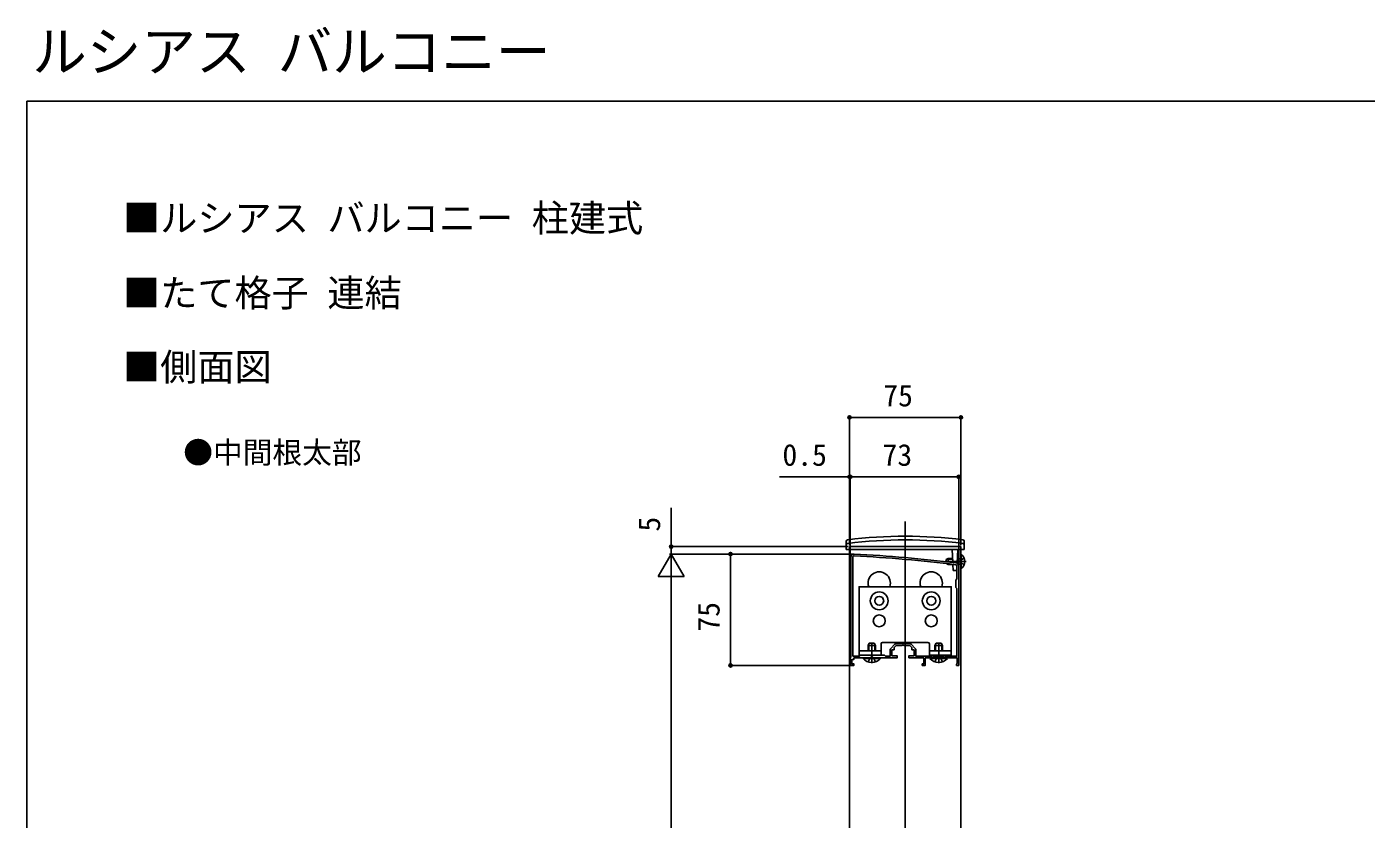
# Model space of a CAD drawing. Units: millimetres, scale not verified. Extents: x -875 to 875, y -1304 to 1296.
# Drawn here: x -875 to 26, y 763 to 1296 of the extents above; entities that cross this region are included whole.
import ezdxf
from ezdxf.enums import TextEntityAlignment as Align

# ---------------------------------------------------------------- set-up
doc = ezdxf.new("R2010")
doc.units = ezdxf.units.MM
doc.header["$LTSCALE"] = 8
for name, color, linetype in [('0-1_USER1', 3, 'Continuous'), ('0-2_YKK_11', 7, 'Continuous'), ('0-4_YKK_12', 2, 'Continuous'), ('0-5_YKK_13', 4, 'Continuous'), ('0-6_YKK_D', 6, 'Continuous'), ('0-7_YKK_ZWAK', 7, 'Continuous')]:
    doc.layers.add(name, color=color, linetype=linetype)
doc.styles.add('ＭＳ ゴシック', font='')
doc.styles.get('ＭＳ ゴシック').set_extended_font_data('MS Gothic')

msp = doc.modelspace()

# ---------------------------------------------------------------- linework, layer by layer
at = {"layer": '0-2_YKK_11'}
for p, q in [((-319.3, 872.3), (-319.3, 939.1)), ((-290.936, 880.361), (-293.761, 877.536)), ((-281.124, 880.8), (-289.876, 880.8)), ((-277.239, 877.536), (-280.064, 880.361))]:
    msp.add_line(p, q, dxfattribs=at)
for points in [[(-320.5, 939.1), (-320.5, 871.6), (-321, 871.1), (-321, 866.1), (-318.5, 866.1), (-318.5, 867.1), (-320, 867.1), (-320, 870.1), (-318.5, 870.1), (-318.5, 871.1), (-311.958, 871.1), (-311.775, 871.22), (-311.225, 871.22), (-311.042, 871.1), (-306.958, 871.1), (-306.775, 871.22), (-306.225, 871.22), (-306.042, 871.1), (-300.958, 871.1), (-300.775, 871.22), (-300.225, 871.22), (-300.042, 871.1), (-289.5, 871.1), (-289.5, 872.6), (-293, 872.6), (-293, 876.6), (-291.5, 876.6), (-291.5, 878.1), (-290, 879.6), (-285.958, 879.6), (-285.775, 879.72), (-285.225, 879.72), (-285.042, 879.6), (-281, 879.6), (-279.5, 878.1), (-279.5, 876.6), (-278, 876.6), (-278, 872.6), (-281.5, 872.6), (-281.5, 871.1)], [(-281.5, 871.1), (-271.5, 871.1), (-271.5, 867.1), (-272.5, 867.1), (-272.5, 866.1), (-270.5, 866.1), (-270.5, 871.1), (-261.958, 871.1), (-261.775, 871.22), (-261.225, 871.22), (-261.042, 871.1), (-249, 871.1), (-249, 867.392), (-249.25, 867.096), (-249.5, 866.8), (-249.5, 866.1), (-248, 866.1), (-248, 933.1)], [(-249.2, 933.1), (-249.2, 924.4), (-250, 923.6), (-250, 918.6), (-249.2, 917.8), (-249.2, 872.3), (-257.1, 872.3), (-257.1, 873.1), (-258, 873.1), (-258, 872.3), (-265, 872.3), (-265, 873.1), (-265.9, 873.1), (-265.9, 872.3), (-276.8, 872.3), (-276.8, 876.476)], [(-294.2, 876.476), (-294.2, 872.3), (-297.2, 872.3), (-298, 873.1), (-314, 873.1), (-314.8, 872.3), (-319.3, 872.3)]]:
    msp.add_lwpolyline(points, dxfattribs=at)
for centre, radius, start, end in [((-318.5, 939.1), 2, 86.9684, 180.00001), ((-318.5, 939.1), 0.8, 86.96839, 180.00001), ((-371.281, -57.499), 998.796, 83.01993, 86.96841), ((-371.281, -57.499), 999.996, 83.01993, 86.96841), ((-250, 933.1), 0.8, 0.00001, 83.01993), ((-250, 933.1), 2, 0.00001, 83.01993), ((-292.7, 876.476), 1.5, 134.99999, 179.99998), ((-289.876, 879.3), 1.5, 90.00002, 135.00001), ((-281.124, 879.3), 1.5, 44.99999, 89.99998), ((-278.3, 876.476), 1.5, 0.00002, 45.00001)]:
    msp.add_arc(centre, radius, start, end, dxfattribs=at)
at = {"layer": '0-4_YKK_12'}
for p, q in [((-284, 963.1), (-284, -92.9)), ((-321.5, 946.1), (-321.5, 944.1)), ((-321.5, 946.1), (-246.5, 946.1)), ((-321.5, 944.1), (-321.5, 216.1)), ((-246.5, 946.1), (-246.5, 944.1)), ((-246.5, 944.1), (-246.5, 500.1))]:
    msp.add_line(p, q, dxfattribs=at)
for centre in [(-301.5, 921.6), (-266.5, 921.6)]:
    msp.add_arc(centre, 7.5, 340.52879, 199.47121, dxfattribs=at)
at = {"layer": '0-5_YKK_13'}
for p, q in [((-323.7, 947.1), (-323.653, 949.767)), ((-323.7, 947.1), (-323.648, 944.1)), ((-244.3, 947.1), (-244.352, 944.1)), ((-244.3, 947.1), (-244.347, 949.767)), ((-244.352, 944.1), (-323.648, 944.1)), ((-256.5, 937.4), (-255.1, 938.1)), ((-256.5, 935.888), (-256.5, 937.4)), ((-252.061, 937.721), (-255.858, 937.721)), ((-252.081, 938.1), (-255.1, 938.1)), ((-255.1, 935.725), (-255.1, 938.1)), ((-251.937, 935.35), (-252.395, 944.1)), ((-248.605, 944.1), (-249.088, 934.88)), ((-247.9, 937.721), (-248.939, 937.721)), ((-247.9, 938.1), (-248.919, 938.1)), ((-247.9, 934.1), (-247.9, 938.1)), ((-247.9, 938.1), (-247.088, 937.955)), ((-247.9, 937.721), (-246.885, 937.961)), ((-246.407, 937.245), (-247.016, 936.1)), ((-246.5, 940.85), (-246.5, 931.35)), ((-246.273, 940.85), (-246.5, 940.85)), ((-244.391, 938.25), (-246.407, 937.245)), ((-246.273, 940.85), (-246.273, 931.35)), ((-243, 936.1), (-257.054, 936.1)), ((-255.1, 934.1), (-256.186, 934.643)), ((-254.78, 934.479), (-255.858, 934.479)), ((-255.1, 934.1), (-255.1, 934.517)), ((-251.871, 934.1), (-255.1, 934.1)), ((-251.661, 930.1), (-251.873, 934.133)), ((-249.339, 930.1), (-251.661, 930.1)), ((-249.2, 932.743), (-249.339, 930.1)), ((-247.9, 934.479), (-248.551, 934.479)), ((-247.9, 934.1), (-248.268, 934.1)), ((-247.9, 934.479), (-246.885, 934.239)), ((-247.9, 934.1), (-247.088, 934.245)), ((-246.407, 934.955), (-247.016, 936.1)), ((-246.273, 931.35), (-246.5, 931.35)), ((-244.391, 933.95), (-246.407, 934.955)), ((-315, 876), (-300.25, 876)), ((-309, 879.4), (-308.2, 881.1)), ((-309, 876), (-309, 879.4)), ((-309, 879.4), (-304, 879.4)), ((-308.567, 876), (-308.567, 880.32)), ((-308.2, 881.1), (-304.8, 881.1)), ((-306.5, 867.6), (-306.5, 881.6)), ((-304.8, 881.1), (-304, 879.4)), ((-304.433, 876), (-304.433, 880.32)), ((-304, 876), (-304, 879.4)), ((-300.25, 880.6), (-300.25, 873.1)), ((-268.75, 881.6), (-299.25, 881.6)), ((-267.75, 876), (-253, 876)), ((-264, 879.4), (-263.2, 881.1)), ((-264, 876), (-264, 879.4)), ((-264, 879.4), (-259, 879.4)), ((-263.567, 876), (-263.567, 880.32)), ((-263.2, 881.1), (-259.8, 881.1)), ((-261.5, 867.6), (-261.5, 881.6)), ((-259.8, 881.1), (-259, 879.4)), ((-259.433, 876), (-259.433, 880.32)), ((-259, 876), (-259, 879.4)), ((-300.6, 871.1), (-312.4, 871.1)), ((-312.4, 870.852), (-312.4, 871.1)), ((-312.4, 870.852), (-300.6, 870.852)), ((-309, 868.517), (-307.645, 871.235)), ((-306.5, 871.844), (-307.645, 871.235)), ((-306.5, 871.844), (-305.355, 871.235)), ((-304, 868.517), (-305.355, 871.235)), ((-300.6, 870.852), (-300.6, 871.1)), ((-255.6, 871.1), (-267.4, 871.1)), ((-267.4, 870.852), (-267.4, 871.1)), ((-267.4, 870.852), (-255.6, 870.852)), ((-264, 872.3), (-264, 873.1)), ((-264, 868.517), (-262.645, 871.235)), ((-263.567, 872.3), (-263.567, 873.1)), ((-261.5, 871.844), (-262.645, 871.235)), ((-261.5, 871.844), (-260.355, 871.235)), ((-259, 868.517), (-260.355, 871.235)), ((-259.433, 872.3), (-259.433, 873.1)), ((-259, 872.3), (-259, 873.1)), ((-255.6, 870.852), (-255.6, 871.1))]:
    msp.add_line(p, q, dxfattribs=at)
for points in [[(-253, 873.1), (-253, 919.1), (-315, 919.1), (-315, 873.1), (-300.25, 873.1)], [(-267.75, 880.6), (-267.75, 873.1), (-253, 873.1)]]:
    msp.add_lwpolyline(points, dxfattribs=at)
for centre, radius in [((-301.5, 909.6), 6), ((-301.5, 909.6), 3), ((-266.5, 909.6), 6), ((-266.5, 909.6), 3), ((-301.5, 896.1), 4), ((-266.5, 896.1), 4)]:
    msp.add_circle(centre, radius, dxfattribs=at)
for centre, radius, start, end in [((-322.697, 947.253), 1, 97.02227, 179), ((-322.654, 949.749), 1, 96.9597, 179), ((-284, 633.1), 317.528, 82.97773, 97.02227), ((-284, 633.1), 320, 83.0403, 96.9597), ((-245.346, 949.749), 1, 1, 83.0403), ((-245.303, 947.253), 1, 1, 82.97773), ((-247, 938.448), 0.5, 259.90904, 0), ((-250.1, 936.1), 6.1, 308.85935, 51.14065), ((-247, 933.752), 0.5, 0, 100.09096), ((-299.25, 880.6), 1, 90, 180), ((-268.75, 880.6), 1, 0, 90), ((-306.5, 875.8), 7.7, 219.98312, 320.01688), ((-261.5, 875.8), 7.7, 219.98312, 320.01688)]:
    msp.add_arc(centre, radius, start, end, dxfattribs=at)
at = {"layer": '0-6_YKK_D'}
for p, q in [((-321.5, 947.1), (-321.5, 1034.1)), ((-246.5, 1033.1), (-321.5, 1033.1)), ((-246.5, 947.1), (-246.5, 1034.1)), ((-321.5, 993.1), (-368.6, 993.1)), ((-321.5, 947.1), (-321.5, 994.1)), ((-321, 993.1), (-321.5, 993.1)), ((-321, 871.976), (-321, 994.1)), ((-321, 871.976), (-321, 994.1)), ((-321, 993.1), (-248, 993.1)), ((-321, 993.1), (-316.7, 993.1)), ((-248, 934.1), (-248, 994.1)), ((-441.5, 946.1), (-441.5, 972.291)), ((-441.5, 941.1), (-450.25, 925.945)), ((-322.5, 946.1), (-442.5, 946.1)), ((-319.5, 941.1), (-442.5, 941.1)), ((-319.5, 941.1), (-442.5, 941.1)), ((-441.5, 941.1), (-441.5, 946.1)), ((-441.5, 941.1), (-441.5, 936.8)), ((-441.5, 941.1), (-432.75, 925.945)), ((-441.5, 941.1), (-441.5, 910.789)), ((-319.5, 941.1), (-402.5, 941.1)), ((-401.5, 941.1), (-401.5, 866.1)), ((-450.25, 925.945), (-432.75, 925.945)), ((-441.5, 533.6), (-441.5, 923.6)), ((-321.7, 866.1), (-402.5, 866.1))]:
    msp.add_line(p, q, dxfattribs=at)
for centre in [(-321.5, 1033.1), (-246.5, 1033.1), (-321.5, 993.1), (-321, 993.1), (-321, 993.1), (-248, 993.1), (-441.5, 946.1), (-401.5, 941.1), (-401.5, 866.1)]:
    msp.add_circle(centre, 1.075, dxfattribs=at)
at = {"layer": '0-7_YKK_ZWAK'}
for q in [(-875, -1303.9), (875, 1246.1)]:
    msp.add_line((-875, 1246.1), q, dxfattribs=at)

# ---------------------------------------------------------------- texts
at = {"layer": '0-1_USER1', "style": 'ＭＳ ゴシック'}
for s, height, p in [('ルシアス バルコニー', 26.91, (-871.336, 1257.978)), ('■ルシアス バルコニー 柱建式', 18.33, (-810.256, 1152.651)), ('■たて格子 連結', 18.33, (-810.256, 1102.225)), ('■側面図', 18.33, (-810.256, 1052.367)), ('●中間根太部', 14.66, (-769.727, 997.714))]:
    msp.add_text(s, height=height, dxfattribs=at).set_placement(p, align=Align.BOTTOM_LEFT)
at = {"layer": '0-6_YKK_D', "style": 'ＭＳ ゴシック'}
for s, p in [('75', (-298.773, 1036.1)), ('0.5', (-366.623, 996.1)), ('73', (-299.273, 996.1))]:
    msp.add_text(s, height=14.66, dxfattribs=at).set_placement(p, align=Align.BOTTOM_LEFT)
for s, p in [('5', (-444.5, 956.223)), ('75', (-404.5, 888.827))]:
    msp.add_text(s, height=14.66, rotation=90, dxfattribs=at).set_placement(p, align=Align.BOTTOM_LEFT)

doc.saveas('drawing.dxf')
